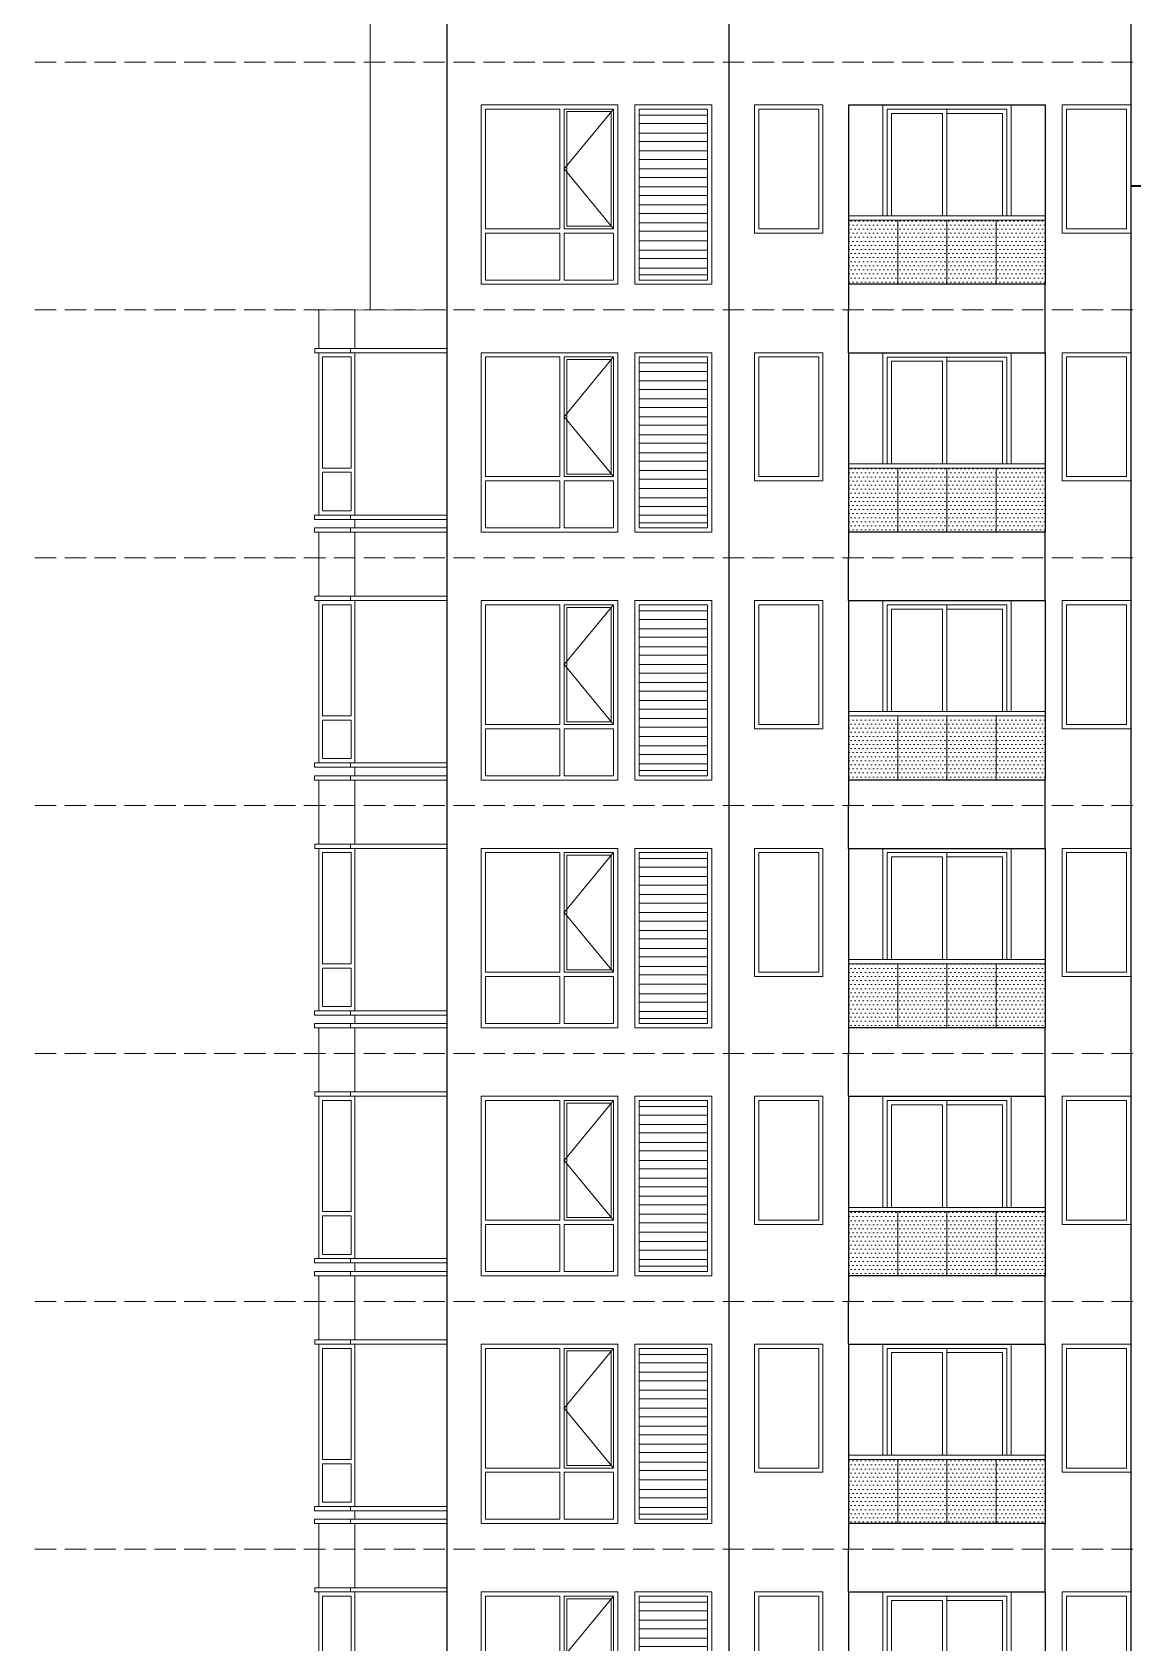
# Model space of a CAD drawing. Extents: x 1332633 to 1595679, y 264824 to 640777.
# Drawn here: x 1434547 to 1447425, y 296235 to 315080 of the extents above; entities that cross this region are included whole.
import ezdxf

# ---------------------------------------------------------------- set-up
doc = ezdxf.new("R2010")
doc.units = 0
doc.header["$LTSCALE"] = 1000
doc.header["$MEASUREMENT"] = 0
doc.linetypes.add('DASH', pattern=[0.35, 0.25, -0.1])
doc.linetypes.add('DOTE', pattern=[2.42, 2, -0.2, 0.02, -0.2])
doc.layers.get('0').update_dxf_attribs({"linetype": 'CONTINUOUS'})
doc.layers.add('A-WALL_建筑墙_', color=255, linetype='CONTINUOUS')
doc.layers.add('hatch', color=251, linetype='CONTINUOUS')
for name, color, linetype, lineweight in [('DOTE', 1, 'DOTE', 13), ('WALL', 2, 'CONTINUOUS', 35), ('WINDOW', 4, 'CONTINUOUS', 13), ('木头', 44, 'CONTINUOUS', 13)]:
    doc.layers.add(name, color=color, linetype=linetype, lineweight=lineweight)

# ---------------------------------------------------------------- blocks, each defined once
blk = doc.blocks.new('sadasd')
at = {"layer": 'WINDOW'}
h = blk.add_hatch(dxfattribs=at)
h.set_pattern_fill('DOTS', color=8, scale=30, style=0)
h.set_pattern_definition([(7e-15, (-3065172.717, 2077348.014), (23.8125, 47.625), [0, -47.625])])
h.paths.add_polyline_path([(6600, 1050), (6025, 1050), (6025, 300), (6600, 300)])
h.paths.add_polyline_path([(6025, 1050), (5450, 1050), (5450, 300), (6025, 300)])
h.paths.add_polyline_path([(5450, 1050), (4875, 1050), (4875, 300), (5450, 300)])
h.paths.add_polyline_path([(4875, 1050), (4300, 1050), (4300, 600), (4300, 300), (4875, 300)])
blk.add_line((4300, 2400), (4300, 600))
at = {"layer": 'A-WALL_建筑墙_'}
for p, q in [((2900, 2900), (2900, 0)), ((4300, 2400), (4300, 300, 0)), ((4300, 2400), (6600, 2400, 0)), ((6600, 2400, 0), (6600, 300)), ((6600, 300), (4300, 300, 0))]:
    blk.add_line(p, q, dxfattribs=at)
at = {"layer": 'hatch'}
for p, q in [((4300, 2400), (4300, 2900)), ((6600, 2400, 0), (6600, 2900)), ((4300, 300, 0), (4300, 0)), ((6600, 0, 0), (6600, 300))]:
    blk.add_line(p, q, dxfattribs=at)
at = {"layer": 'WINDOW', "color": 8}
for p, q in [((921, 950), (921, 2350)), ((971, 950), (971, 2350)), ((1550, 2350), (971, 1650)), ((1001, 2320), (1001, 980)), ((5400, 2300), (5400, 1100, 0)), ((5450, 2350), (5450, 1100, 0)), ((971, 1650), (1550, 950)), ((921, 950), (50, 950)), ((1550, 950), (971, 950)), ((1520, 980), (1001, 980)), ((6600, 1050), (4300, 1050, 0)), ((4875, 1050), (4875, 300)), ((5450, 1050), (5450, 300)), ((6025, 1050), (6025, 300)), ((921, 900), (50, 900)), ((921, 350), (921, 900)), ((1550, 900), (971, 900)), ((971, 350), (971, 900))]:
    blk.add_line(p, q, dxfattribs=at)
at = {"layer": 'WINDOW'}
blk.add_line((6600, 1100), (4300, 1100, 0), dxfattribs=at)
for points in [[(0, 2400), (1600, 2400), (1600, 300), (0, 300)], [(3200, 2400), (4000, 2400), (4000, 900), (3200, 900)]]:
    blk.add_lwpolyline(points, close=True, dxfattribs=at)
at = {"layer": 'WINDOW', "color": 8}
for points in [[(921, 2350), (50, 2350), (50, 950)], [(1550, 950), (1550, 2350), (971, 2350)], [(4750, 1100), (4750, 2350), (6150, 2350), (6150, 1100)], [(4800, 1100), (4800, 2300), (5400, 2300)], [(5450, 2300), (6100, 2300), (6100, 1100)], [(6850, 1675), (6850, 2350), (7550, 2350), (7550, 1675)], [(7550, 1675), (7550, 950), (6850, 950), (6850, 1675)], [(50, 900), (50, 350), (921, 350)], [(971, 350), (1550, 350), (1550, 900)]]:
    blk.add_lwpolyline(points, dxfattribs=at)
blk.add_lwpolyline([(1520, 2320), (1001, 2320), (1001, 980), (1520, 980)], close=True, dxfattribs=at)
at = {"layer": 'WINDOW', "color": 8, "elevation": 0}
for points in [[(3250, 1675), (3250, 2350), (3950, 2350), (3950, 1675)], [(4700, 1100), (4700, 2400), (6200, 2400), (6200, 1100)], [(3950, 1675), (3950, 950), (3250, 950), (3250, 1675)]]:
    blk.add_lwpolyline(points, dxfattribs=at)
at = {"layer": 'WINDOW', "elevation": 0}
blk.add_lwpolyline([(6800, 2400), (7600, 2400), (7600, 900), (6800, 900)], close=True, dxfattribs=at)
at = {"layer": '木头'}
for p, q in [((1800, 2400), (2700, 2400)), ((1800, 300), (1800, 2400)), ((1850, 2280), (2650, 2280)), ((2700, 2400), (2700, 300)), ((1850, 2180), (2650, 2180)), ((1850, 2070), (2650, 2070)), ((1850, 1970), (2650, 1970)), ((1850, 1860), (2650, 1860)), ((1850, 1760), (2650, 1760)), ((1850, 1650), (2650, 1650)), ((1850, 1550), (2650, 1550)), ((1850, 1440), (2650, 1440)), ((1850, 1340), (2650, 1340)), ((1850, 1230), (2650, 1230)), ((1850, 1130), (2650, 1130)), ((1850, 1020), (2650, 1020)), ((1850, 920), (2650, 920)), ((1850, 810), (2650, 810)), ((1850, 700), (2650, 700)), ((1850, 600), (2650, 600)), ((1850, 490), (2650, 490)), ((1850, 410), (2650, 410)), ((1800, 300), (2700, 300))]:
    blk.add_line(p, q, dxfattribs=at)
blk.add_lwpolyline([(1850, 2350), (2650, 2350), (2650, 350), (1850, 350)], close=True, dxfattribs=at)
blk = doc.blocks.new('sa')
at = {"layer": '木头'}
for p, q in [((-1501, 2450), (-1501, 2900)), ((-1501, 2450), (-1501, 2900)), ((-1077, 2450), (-1077, 2900)), ((-1546, 2450), (0, 2450)), ((-1546, 2400), (-1546, 2450)), ((-1127, 2400), (-1127, 2450)), ((-1546, 2400), (-1220, 2400)), ((-1220, 2400), (-1521, 2400)), ((-1500, 2400), (-1500, 500)), ((-1500, 2400), (0, 2400)), ((-1500, 2400), (-1500, 500)), ((-1455, 2350), (-1122, 2350)), ((-1455, 1050), (-1455, 2350)), ((-1122, 2350), (-1122, 1050)), ((-1077, 2400), (-1077, 500)), ((-1455, 1050), (-1122, 1050)), ((-1455, 1000), (-1122, 1000)), ((-1455, 1000), (-1455, 550)), ((-1122, 1000), (-1122, 550)), ((-1550, 500), (-1220, 500)), ((-1550, 450), (-1550, 500)), ((0, 450), (-1550, 450)), ((-1500, 500), (0, 500)), ((-1122, 550), (-1455, 550)), ((-1127, 450), (-1127, 500)), ((-1077, 450), (-1077, 350)), ((-1550, 350), (-1501, 350)), ((-1550, 350), (-1550, 300)), ((-1550, 300), (-1501, 300)), ((-1501, 350), (0, 350)), ((-1501, 300), (-1500, 0)), ((-1501, 300), (0, 300)), ((-1500, 0), (-1501, 300)), ((-1127, 300), (-1127, 350)), ((-1077, 0), (-1077, 300))]:
    blk.add_line(p, q, dxfattribs=at)

msp = doc.modelspace()

# ---------------------------------------------------------------- hatches: boundary and pattern name
at = {"layer": 'WINDOW'}
h = msp.add_hatch(dxfattribs=at)
h.set_pattern_fill('DOTS', color=8, scale=30, angle=360, style=0)
h.set_pattern_definition([(360, (-1625372.89, 2389177.565), (23.8125, 47.625), [0, -47.625])])
h.paths.add_polyline_path([(1446400, 312880), (1445825, 312880), (1445825, 312130), (1446400, 312130)])
h.paths.add_polyline_path([(1445825, 312880), (1445250, 312880), (1445250, 312130), (1445825, 312130)])
h.paths.add_polyline_path([(1445250, 312880), (1444675, 312880), (1444675, 312130), (1445250, 312130)])
h.paths.add_polyline_path([(1444675, 312880), (1444100, 312880), (1444100, 312430), (1444100, 312130), (1444675, 312130)])
h = msp.add_hatch(dxfattribs=at)
h.set_pattern_fill('DOTS', color=8, scale=30, angle=360, style=0)
h.set_pattern_definition([(360, (-1625372.89, 2386277.565), (23.8125, 47.625), [0, -47.625])])
h.paths.add_polyline_path([(1446400, 309980), (1445825, 309980), (1445825, 309230), (1446400, 309230)])
h.paths.add_polyline_path([(1445825, 309980), (1445250, 309980), (1445250, 309230), (1445825, 309230)])
h.paths.add_polyline_path([(1445250, 309980), (1444675, 309980), (1444675, 309230), (1445250, 309230)])
h.paths.add_polyline_path([(1444675, 309980), (1444100, 309980), (1444100, 309530), (1444100, 309230), (1444675, 309230)])

# ---------------------------------------------------------------- linework, layer by layer
for p, q in [((1447400, 315630), (1447400, 280230)), ((1444100, 314229), (1444100, 312130)), ((1444100, 311329), (1444100, 309530))]:
    msp.add_line(p, q)
at = {"layer": 'A-WALL_建筑墙_'}
for p, q in [((1439400, 315330), (1439400, 300230)), ((1442700, 315230), (1442700, 308930)), ((1439400, 314730), (1439400, 283130)), ((1444100, 314229), (1446400, 314229, 0)), ((1446400, 314229, 0), (1446400, 312130)), ((1446400, 312130), (1444100, 312130, 0)), ((1442700, 311830), (1442700, 309230)), ((1444100, 311329), (1444100, 309230, 0)), ((1444100, 311329), (1446400, 311329, 0)), ((1446400, 311329, 0), (1446400, 309230)), ((1446400, 309230), (1444100, 309230, 0)), ((1439400, 300230), (1439400, 283130))]:
    msp.add_line(p, q, dxfattribs=at)
at = {"layer": 'DOTE', "linetype": 'DASH'}
for p, q in [((1490827, 314730), (1434547, 314730)), ((1490827, 311830), (1434547, 311830)), ((1490827, 308930), (1434547, 308930)), ((1490827, 306030), (1434547, 306030)), ((1490827, 303130), (1434547, 303130)), ((1490827, 300230), (1434547, 300230)), ((1490827, 297330), (1434547, 297330))]:
    msp.add_line(p, q, dxfattribs=at)
at = {"layer": 'hatch'}
for p, q in [((1444100, 312130, 0), (1444100, 311830)), ((1446400, 311830), (1446400, 312130)), ((1444100, 311329), (1444100, 311830)), ((1446400, 311329, 0), (1446400, 311830)), ((1444100, 309230, 0), (1444100, 308930)), ((1446400, 308930, 0), (1446400, 309230))]:
    msp.add_line(p, q, dxfattribs=at)
at = {"layer": 'WALL'}
msp.add_line((1451800, 313280), (1447400, 313280), dxfattribs=at)
at = {"layer": 'WINDOW', "color": 8}
for p, q in [((1440721, 312780), (1440721, 314180)), ((1440771, 312780), (1440771, 314180)), ((1441350, 314180), (1440771, 313480)), ((1440801, 314150), (1440801, 312810)), ((1445250, 314179), (1445250, 312930, 0)), ((1445200, 314129), (1445200, 312930, 0)), ((1440771, 313480), (1441350, 312780)), ((1446400, 312880), (1444100, 312880, 0)), ((1444675, 312880), (1444675, 312130)), ((1445250, 312880), (1445250, 312130)), ((1445825, 312880), (1445825, 312130)), ((1440721, 312780), (1439850, 312780)), ((1440721, 312730), (1439850, 312730)), ((1440721, 312180), (1440721, 312730)), ((1441350, 312780), (1440771, 312780)), ((1441350, 312730), (1440771, 312730)), ((1440771, 312180), (1440771, 312730)), ((1441320, 312810), (1440801, 312810)), ((1440721, 309880), (1440721, 311280)), ((1440771, 309880), (1440771, 311280)), ((1441350, 311280), (1440771, 310580)), ((1440801, 311250), (1440801, 309910)), ((1445200, 311229), (1445200, 310030, 0)), ((1445250, 311279), (1445250, 310030, 0)), ((1440771, 310580), (1441350, 309880)), ((1440721, 309880), (1439850, 309880)), ((1440721, 309830), (1439850, 309830)), ((1440721, 309280), (1440721, 309830)), ((1441350, 309880), (1440771, 309880)), ((1441350, 309830), (1440771, 309830)), ((1440771, 309280), (1440771, 309830)), ((1441320, 309910), (1440801, 309910)), ((1446400, 309980), (1444100, 309980, 0)), ((1444675, 309980), (1444675, 309230)), ((1445250, 309980), (1445250, 309230)), ((1445825, 309980), (1445825, 309230))]:
    msp.add_line(p, q, dxfattribs=at)
at = {"layer": 'WINDOW'}
for p, q in [((1446400, 312930), (1444100, 312930, 0)), ((1446400, 310030), (1444100, 310030, 0))]:
    msp.add_line(p, q, dxfattribs=at)
for points in [[(1439800, 314230), (1441400, 314230), (1441400, 312130), (1439800, 312130)], [(1443000, 314230), (1443800, 314230), (1443800, 312730), (1443000, 312730)], [(1439800, 311330), (1441400, 311330), (1441400, 309230), (1439800, 309230)], [(1443000, 311330), (1443800, 311330), (1443800, 309830), (1443000, 309830)]]:
    msp.add_lwpolyline(points, close=True, dxfattribs=at)
at = {"layer": 'WINDOW', "color": 8}
for points in [[(1440721, 314180), (1439850, 314180), (1439850, 312780)], [(1441350, 312780), (1441350, 314180), (1440771, 314180)], [(1444550, 312930), (1444550, 314179), (1445950, 314179), (1445950, 312930)], [(1446650, 313505), (1446650, 314180), (1447350, 314180), (1447350, 313505)], [(1444600, 312930), (1444600, 314129), (1445200, 314129)], [(1445250, 314129), (1445900, 314129), (1445900, 312930)], [(1447350, 313505), (1447350, 312780), (1446650, 312780), (1446650, 313505)], [(1439850, 312730), (1439850, 312180), (1440721, 312180)], [(1440771, 312180), (1441350, 312180), (1441350, 312730)], [(1440721, 311280), (1439850, 311280), (1439850, 309880)], [(1441350, 309880), (1441350, 311280), (1440771, 311280)], [(1444550, 310030), (1444550, 311279), (1445950, 311279), (1445950, 310030)], [(1444600, 310030), (1444600, 311229), (1445200, 311229)], [(1445250, 311229), (1445900, 311229), (1445900, 310030)], [(1446650, 310605), (1446650, 311280), (1447350, 311280), (1447350, 310605)], [(1447350, 310605), (1447350, 309880), (1446650, 309880), (1446650, 310605)], [(1439850, 309830), (1439850, 309280), (1440721, 309280)], [(1440771, 309280), (1441350, 309280), (1441350, 309830)]]:
    msp.add_lwpolyline(points, dxfattribs=at)
for points in [[(1441320, 314150), (1440801, 314150), (1440801, 312810), (1441320, 312810)], [(1441320, 311250), (1440801, 311250), (1440801, 309910), (1441320, 309910)]]:
    msp.add_lwpolyline(points, close=True, dxfattribs=at)
at = {"layer": 'WINDOW', "color": 8, "elevation": 0}
for points in [[(1443050, 313505), (1443050, 314180), (1443750, 314180), (1443750, 313505)], [(1444500, 312930), (1444500, 314229), (1446000, 314229), (1446000, 312930)], [(1443750, 313505), (1443750, 312780), (1443050, 312780), (1443050, 313505)], [(1444500, 310030), (1444500, 311329), (1446000, 311329), (1446000, 310030)], [(1443050, 310605), (1443050, 311280), (1443750, 311280), (1443750, 310605)], [(1443750, 310605), (1443750, 309880), (1443050, 309880), (1443050, 310605)]]:
    msp.add_lwpolyline(points, dxfattribs=at)
at = {"layer": 'WINDOW', "elevation": 0}
for points in [[(1446600, 314230), (1447400, 314230), (1447400, 312730), (1446600, 312730)], [(1446600, 311330), (1447400, 311330), (1447400, 309830), (1446600, 309830)]]:
    msp.add_lwpolyline(points, close=True, dxfattribs=at)
at = {"layer": '木头'}
for p, q in [((1438500, 315230), (1438500, 311830)), ((1441600, 314230), (1442500, 314230)), ((1441600, 312130), (1441600, 314230)), ((1442500, 314230), (1442500, 312130)), ((1441650, 314110), (1442450, 314110)), ((1441650, 314010), (1442450, 314010)), ((1441650, 313900), (1442450, 313900)), ((1441650, 313800), (1442450, 313800)), ((1441650, 313690), (1442450, 313690)), ((1441650, 313590), (1442450, 313590)), ((1441650, 313480), (1442450, 313480)), ((1441650, 313380), (1442450, 313380)), ((1441650, 313270), (1442450, 313270)), ((1441650, 313170), (1442450, 313170)), ((1441650, 313060), (1442450, 313060)), ((1441650, 312960), (1442450, 312960)), ((1441650, 312850), (1442450, 312850)), ((1441650, 312750), (1442450, 312750)), ((1441650, 312640), (1442450, 312640)), ((1441650, 312530), (1442450, 312530)), ((1441650, 312430), (1442450, 312430)), ((1441650, 312320), (1442450, 312320)), ((1441600, 312130), (1442500, 312130)), ((1441650, 312240), (1442450, 312240)), ((1437899, 311829), (1439400, 311830)), ((1441600, 311330), (1442500, 311330)), ((1441600, 309230), (1441600, 311330)), ((1442500, 311330), (1442500, 309230)), ((1441650, 311210), (1442450, 311210)), ((1441650, 311110), (1442450, 311110)), ((1441650, 311000), (1442450, 311000)), ((1441650, 310900), (1442450, 310900)), ((1441650, 310790), (1442450, 310790)), ((1441650, 310690), (1442450, 310690)), ((1441650, 310580), (1442450, 310580)), ((1441650, 310480), (1442450, 310480)), ((1441650, 310370), (1442450, 310370)), ((1441650, 310270), (1442450, 310270)), ((1441650, 310160), (1442450, 310160)), ((1441650, 310060), (1442450, 310060)), ((1441650, 309950), (1442450, 309950)), ((1441650, 309850), (1442450, 309850)), ((1441650, 309740), (1442450, 309740)), ((1441650, 309630), (1442450, 309630)), ((1441650, 309530), (1442450, 309530)), ((1441650, 309430), (1442450, 309430)), ((1441650, 309340), (1442450, 309340)), ((1441600, 309230), (1442500, 309230))]:
    msp.add_line(p, q, dxfattribs=at)
for points in [[(1441650, 314180), (1442450, 314180), (1442450, 312180), (1441650, 312180)], [(1441650, 311280), (1442450, 311280), (1442450, 309280), (1441650, 309280)]]:
    msp.add_lwpolyline(points, close=True, dxfattribs=at)

# ---------------------------------------------------------------- block references
at = {"layer": 'A-WALL_建筑墙_'}
for name, p in [('sa', (1439400, 308930)), ('sa', (1439400, 306030)), ('sadasd', (1439800, 306030)), ('sa', (1439400, 303130)), ('sadasd', (1439800, 303130)), ('sa', (1439400, 300230)), ('sadasd', (1439800, 300230)), ('sa', (1439400, 297330)), ('sadasd', (1439800, 297330)), ('sa', (1439400, 294430)), ('sadasd', (1439800, 294430))]:
    msp.add_blockref(name, p, dxfattribs=at)

doc.saveas('drawing.dxf')
